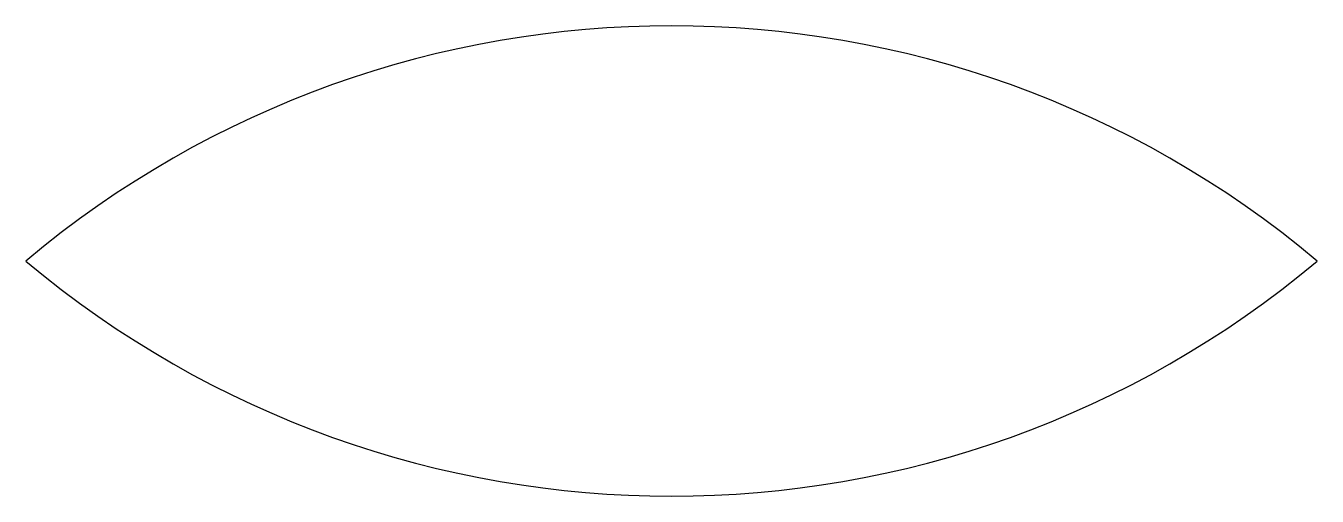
# Model space of a CAD drawing. Header units: metres. Extents: x 0 to 1, y -0.18 to 0.18.
import ezdxf

# ---------------------------------------------------------------- set-up
doc = ezdxf.new("R2010")
doc.units = ezdxf.units.M

msp = doc.modelspace()

# ---------------------------------------------------------------- linework, layer by layer
msp.add_lwpolyline([(0, 0, 0.36397), (1, 0, 0.36397)], format="xyb", close=True)

doc.saveas('drawing.dxf')
